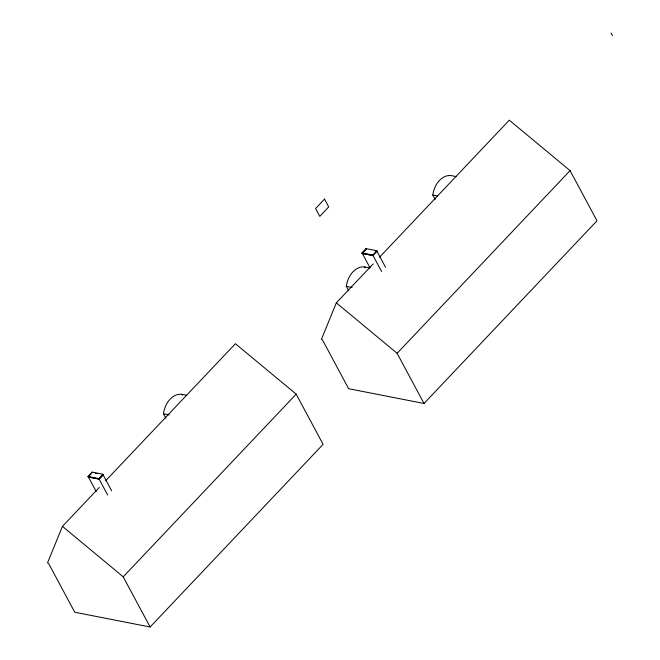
<?xml version="1.0" encoding="UTF-8"?>
<svg xmlns="http://www.w3.org/2000/svg" width="660" height="660" viewBox="0 0 660 660"><rect width="100%" height="100%" fill="white"/><g stroke="black" fill="none" stroke-linecap="round" stroke-linejoin="round"><path stroke-width="0.99" d="M99.305 487.443L62.444 526.375L47.512 562.906L48.568 563.401L74.753 612.241L150.125 627L323.095 444.329L296.191 394.152L235.414 343.703L105.682 480.711M373.197 263.917L336.328 302.849L321.395 339.38L322.451 339.875L348.645 388.715L424.017 403.474L596.986 220.803L570.083 170.626L509.297 120.178L379.574 257.185M87.994 476.462L92.103 472.123L102.96 474.243L103.249 474.779L99.132 479.119L88.275 476.998L87.994 476.462L98.843 478.591L107.695 495.016M88.275 476.998L91.039 474.078M92.4 472.75L92.103 472.123M98.843 478.591L102.96 474.243M99.049 479.102L103.249 474.779M361.878 252.937L372.735 255.065L373.024 255.593L362.167 253.473L361.878 252.937L365.986 248.597L376.843 250.717L377.132 251.254L372.941 255.577M362.167 253.473L366.358 249.142M370.054 267.836L362.315 253.407L366.284 249.224M372.735 255.065L376.843 250.717M150.125 627L123.222 576.823L296.191 394.152M424.017 403.474L397.114 353.298L570.083 170.626M456.019 176.542L451.201 175.593A20.856 15.015 -78.9 0 0 432.811 195.022L435.204 199.485M432.811 195.022L437.621 195.962M375.111 250.858L377.132 251.254M362.233 253.39L373.015 255.502L381.587 271.491M348.719 290.821L346.327 286.358A20.856 15.015 -78.9 0 1 364.716 266.929L369.534 267.869M346.327 286.358L352.102 287.488M165.866 418.209L163.474 413.746A20.856 15.015 -78.9 0 1 181.863 394.317L186.673 395.257M163.474 413.746L169.249 414.876M95.386 473.245L97.334 473.624M99.124 479.028L88.349 476.916L96.162 491.362M336.328 302.849L397.114 353.298M62.444 526.375L123.222 576.823M611.061 33L612.488 35.665M376.984 251.311L385.555 267.308M365.986 248.597L366.275 249.125M364.716 266.929L365.195 267.82M181.863 394.317L182.341 395.208M103.092 474.837L111.664 490.834M324.522 199.105L315.579 208.552L319.77 216.373L328.713 206.926L324.522 199.105"/></g></svg>
